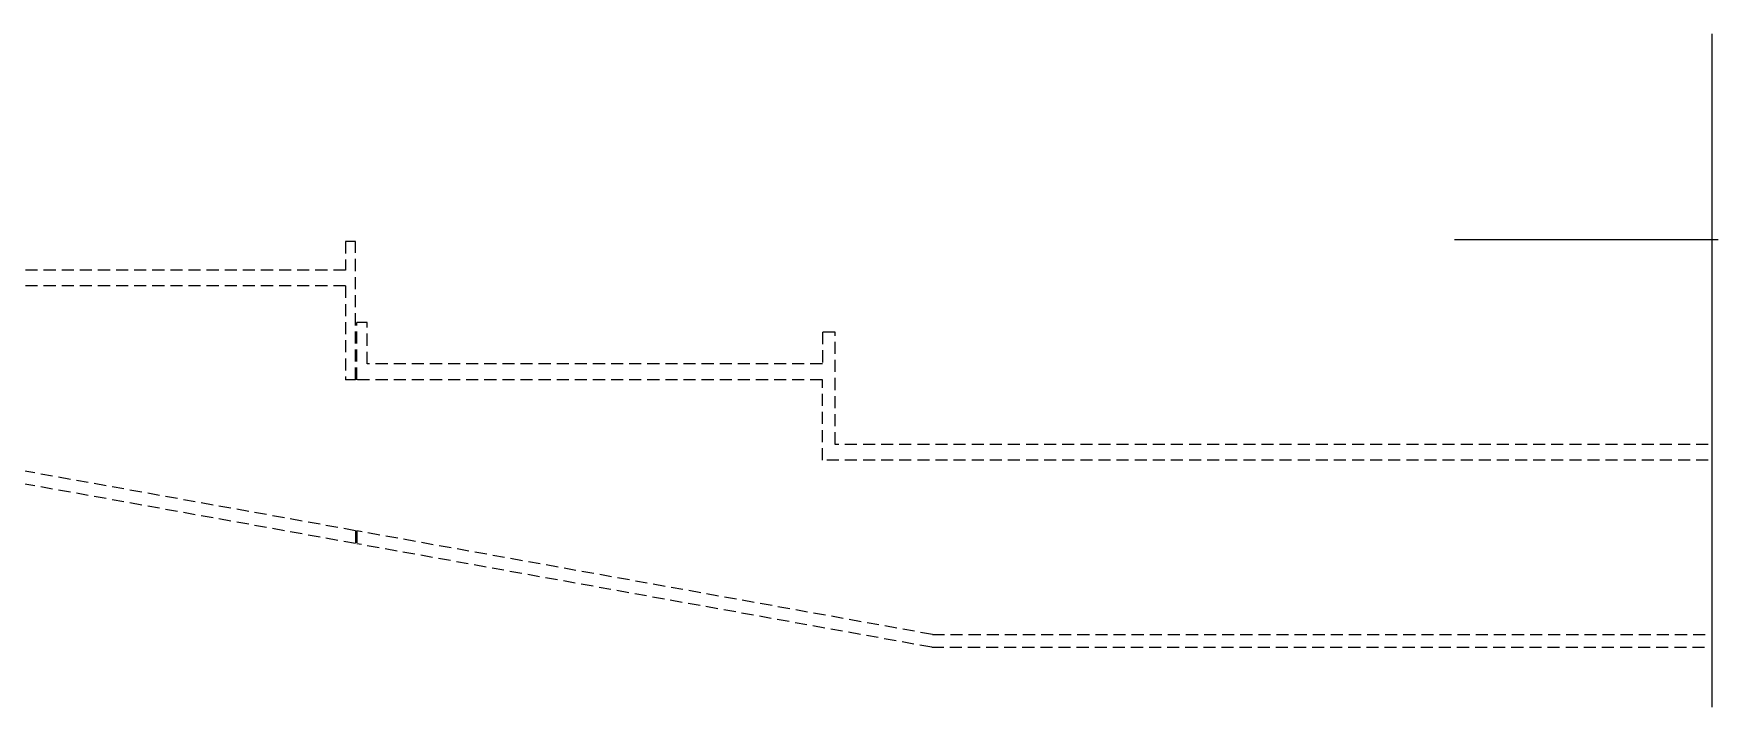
# Model space of a CAD drawing. Header units: millimetres. Extents: x -26249 to 60250, y -21218 to 23336.
# Drawn here: x 28695 to 31353, y 6942 to 8005 of the extents above; entities that cross this region are included whole.
import ezdxf

# ---------------------------------------------------------------- set-up
doc = ezdxf.new("R2010")
doc.units = ezdxf.units.MM
doc.linetypes.add('CACHEX2', pattern=[19.05, 12.7, -6.35])
doc.layers.add('01_linteaux', color=2, linetype='Continuous')
doc.layers.add('01_murs_coup', color=5, linetype='Continuous', lineweight=60)

msp = doc.modelspace()

# ---------------------------------------------------------------- linework, layer by layer
at = {"layer": '01_linteaux', "linetype": 'CACHEX2', "ltscale": 1.5}
for p, q in [((29186.683, 7677.204), (29186.683, 7632.204)), ((29202.682, 7677.204), (29186.683, 7677.204)), ((29202.682, 7459.242), (29202.682, 7677.204)), ((29186.683, 7632.204), (27655.21, 7632.204)), ((29186.683, 7607.204), (27635.21, 7607.204)), ((29186.683, 7607.204), (29186.683, 7459.242)), ((29220.682, 7549.242), (29204.682, 7549.242)), ((29204.682, 7459.242), (29204.682, 7549.242)), ((29220.682, 7484.242), (29220.682, 7549.242)), ((29959.064, 7534.242), (29939.064, 7534.242)), ((29939.064, 7534.242), (29939.064, 7484.242)), ((29959.064, 7357.204), (29959.064, 7534.242)), ((29939.064, 7484.242), (29220.682, 7484.242)), ((29202.682, 7459.242), (29186.683, 7459.242)), ((29939.064, 7459.242), (29204.682, 7459.242)), ((29939.064, 7332.203), (29939.064, 7459.242)), ((29202.682, 7200.679), (28444.507, 7337.148)), ((29202.682, 7221.001), (28446.293, 7357.148)), ((31336.643, 7357.204), (29959.064, 7357.204)), ((31336.643, 7332.203), (29939.064, 7332.203)), ((29202.682, 7221.001), (29202.682, 7200.679)), ((30112.687, 7057.203), (29204.682, 7220.641)), ((29204.682, 7220.641), (29204.682, 7200.319)), ((30111.618, 7037.074), (29204.682, 7200.319)), ((30112.606, 7057.148), (31332.567, 7057.148)), ((30111.618, 7037.074), (31336.646, 7037.234))]:
    msp.add_line(p, q, dxfattribs=at)
at = {"layer": '01_murs_coup', "linetype": 'Continuous', "lineweight": 5}
for p, q in [((31342.643, 6942.359), (31342.643, 8005.106)), ((30936.567, 7680.148), (31352.567, 7680.148))]:
    msp.add_line(p, q, dxfattribs=at)

doc.saveas('drawing.dxf')
